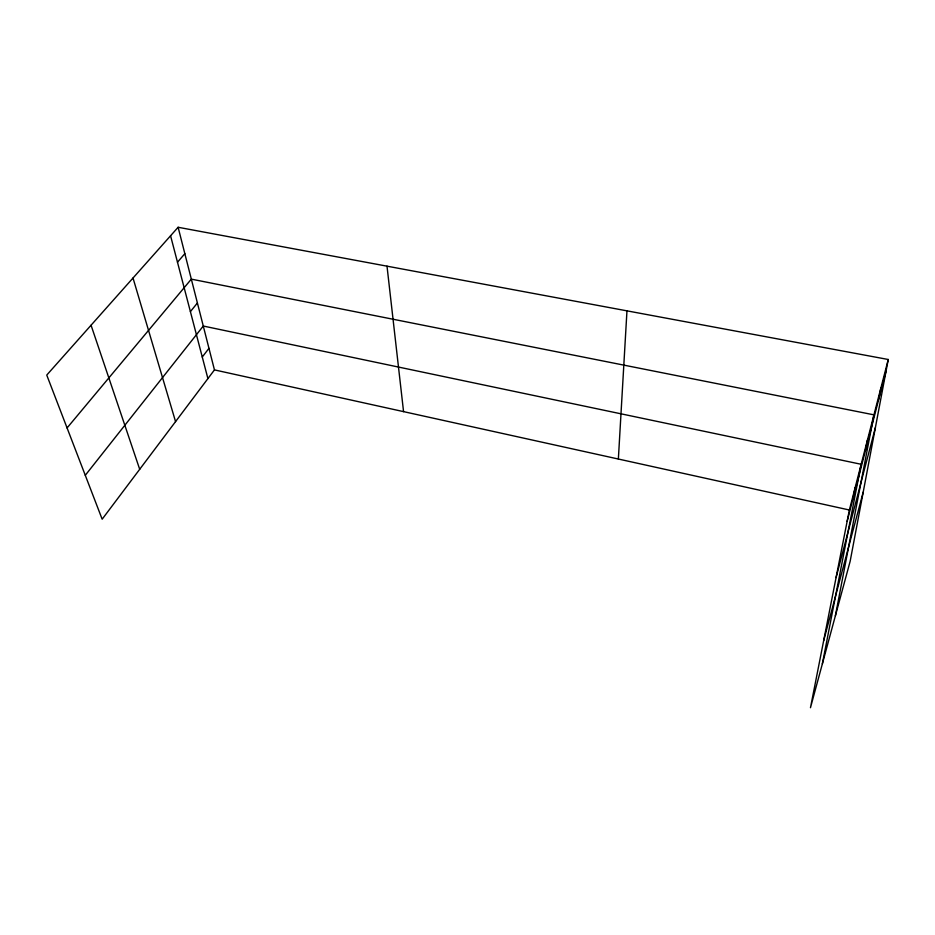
<?xml version="1.0" encoding="UTF-8"?>
<svg xmlns="http://www.w3.org/2000/svg" width="935" height="935" viewBox="0 0 935 935"><rect width="100%" height="100%" fill="white"/><g stroke="black" fill="none" stroke-linecap="round" stroke-linejoin="round"><path stroke-width="1.4" d="M618.362 459.038L626.964 310.852M888.25 359.496L850.137 561.351L810.47 707.725L849.366 510.007L888.25 359.496L178.118 227.275L46.75 375.075L102.16 519.206L214.454 369.898L178.118 227.275M835.376 615.838L873.944 414.848L191.324 279.133L67.075 427.938M878.783 399.105L880.945 387.768M865.237 451.406L867.435 440.058M822.356 663.862L861.17 464.286L203.281 326.034L85.284 475.307M852.942 498.904L855.151 487.591M847.145 521.298L886.111 370.821M836.065 577.596L875.382 427.622M823.653 640.744L863.215 492.091M202.264 357.006L208.961 348.334M190.401 311.612L197.402 302.987M177.486 262.221L184.838 253.677M214.454 369.898L849.366 510.007M91.057 325.228L139.701 469.3M133.015 278.011L175.558 421.615M170.567 235.772L207.909 378.593M387.008 266.171L403.558 411.634"/></g></svg>
